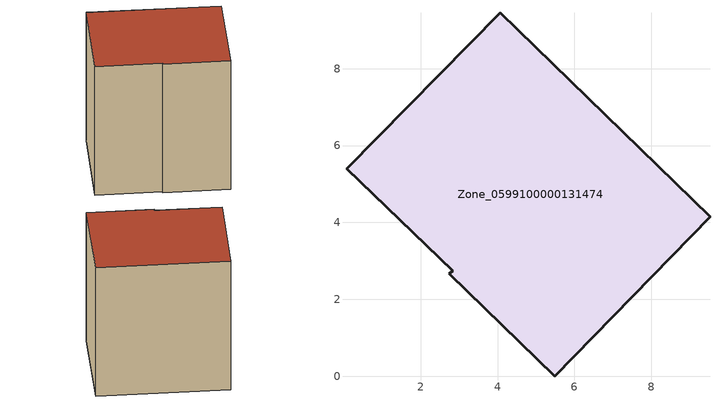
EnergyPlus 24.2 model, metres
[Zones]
Zone_0599100000131474
 floor ground (C_G): 5.49,0 2.75,2.66 2.83,2.75 0.07,5.4 4.07,9.45 9.53,4.15 z0
 wall outside (C_F): 5.49,0 9.53,4.15 4.07,9.45 0.07,5.4 2.83,2.75 2.75,2.66 5.49,0 z0:8.53
 roof outside (C_R): 2.75,2.66 5.49,0 9.53,4.15 4.07,9.45 0.07,5.4 2.83,2.75 z8.53
[BUILDING]
Pand.0599100000131474: North Axis=0; Terrain=City; Loads Convergence Tolerance Value=0.04; Temperature Convergence Tolerance Value=0.4; Solar Distribution=FullExterior; Maximum Number of Warmup Days=25; Minimum Number of Warmup Days=1
[Site:Location]
Rotterdam.The.Hague.AP_ZH_NLD Design_Conditions: Latitude=51.96; Longitude=4.45; Time Zone=1; Elevation=-4.5
[SITE:GROUNDTEMPERATURE:BUILDINGSURFACE]
18, 18, 18, 18, 18, 18, 18, 18, 18, 18, 18, 18
[MATERIAL] Thermal Absorptance=0.9; Solar Absorptance=0.7; Visible Absorptance=0.7
Name | Roughness | Thickness | Conductivity | Density | Specific Heat
G.TI.1946 | MediumSmooth | 0.15 | 1 | 540 | 1210
F.TI.1946 | Rough | 0.3 | 0.857143 | 1920 | 840
R.TI.1946 | MediumRough | 0.2 | 0.1 | 1500 | 1000
[CONSTRUCTION]
C_G: G.TI.1946
C_F: F.TI.1946
C_R: R.TI.1946
[ZONE]
Zone_0599100000131474: Type=1; Multiplier=1; Ceiling Height=Autocalculate; Volume=Autocalculate; Floor Area=autocalculate; Part of Total Floor Area=Yes
[ZONEINFILTRATION:DESIGNFLOWRATE]
Infil_Zone_0599100000131474: Zone or ZoneList or Space or SpaceList=Zone_0599100000131474; Schedule=AlwaysOn; Design Flow Rate Calculation Method=Flow/Area; Flow Rate per Floor Area=0.003; Constant Term Coefficient=1; Temperature Term Coefficient=0; Velocity Term Coefficient=0; Velocity Squared Term Coefficient=0
[HVACTEMPLATE:ZONE:IDEALLOADSAIRSYSTEM]
Zone_0599100000131474: Maximum Heating Supply Air Temperature=50; Minimum Cooling Supply Air Temperature=13; Maximum Heating Supply Air Humidity Ratio=0.0156; Minimum Cooling Supply Air Humidity Ratio=0.0077; Heating Limit=NoLimit; Cooling Limit=NoLimit; Dehumidification Control Type=ConstantSensibleHeatRatio; Cooling Sensible Heat Ratio=0.7; Dehumidification Setpoint=60; Humidification Control Type=None; Humidification Setpoint=30; Outdoor Air Method=None; Outdoor Air Flow Rate per Person=0.00944; Outdoor Air Flow Rate per Zone Floor Area=0; Outdoor Air Flow Rate per Zone=0; Demand Controlled Ventilation Type=None; Outdoor Air Economizer Type=NoEconomizer; Heat Recovery Type=None; Sensible Heat Recovery Effectiveness=0.7; Latent Heat Recovery Effectiveness=0.65
[ZONECONTROL:THERMOSTAT]
ThermostatControl_Zone_0599100000131474: Zone or ZoneList=Zone_0599100000131474; Control Type Schedule=DualSetpointControlType; Control 1=Thermostat_Zone_0599100000131474; Temperature Difference Between Cutout And Setpoint=0
[THERMOSTATSETPOINT:DUALSETPOINT]
Thermostat_Zone_0599100000131474: Heating Setpoint Temperature Schedule=HeatingSetpoint_Zone_0599100000131474; Cooling Setpoint Temperature Schedule=CoolingSetpoint_Zone_0599100000131474
[SCHEDULE:COMPACT]
HeatingSetpoint_Zone_0599100000131474: Through: 12/31, For: AllDays, Until: 24:00, 21
CoolingSetpoint_Zone_0599100000131474: Through: 12/31, For: AllDays, Until: 24:00, 24
DualSetpointControlType: Through: 12/31, For: AllDays, Until: 24:00, 4
AlwaysOn: Through: 12/31, For: AllDays, Until: 24:00, 1
